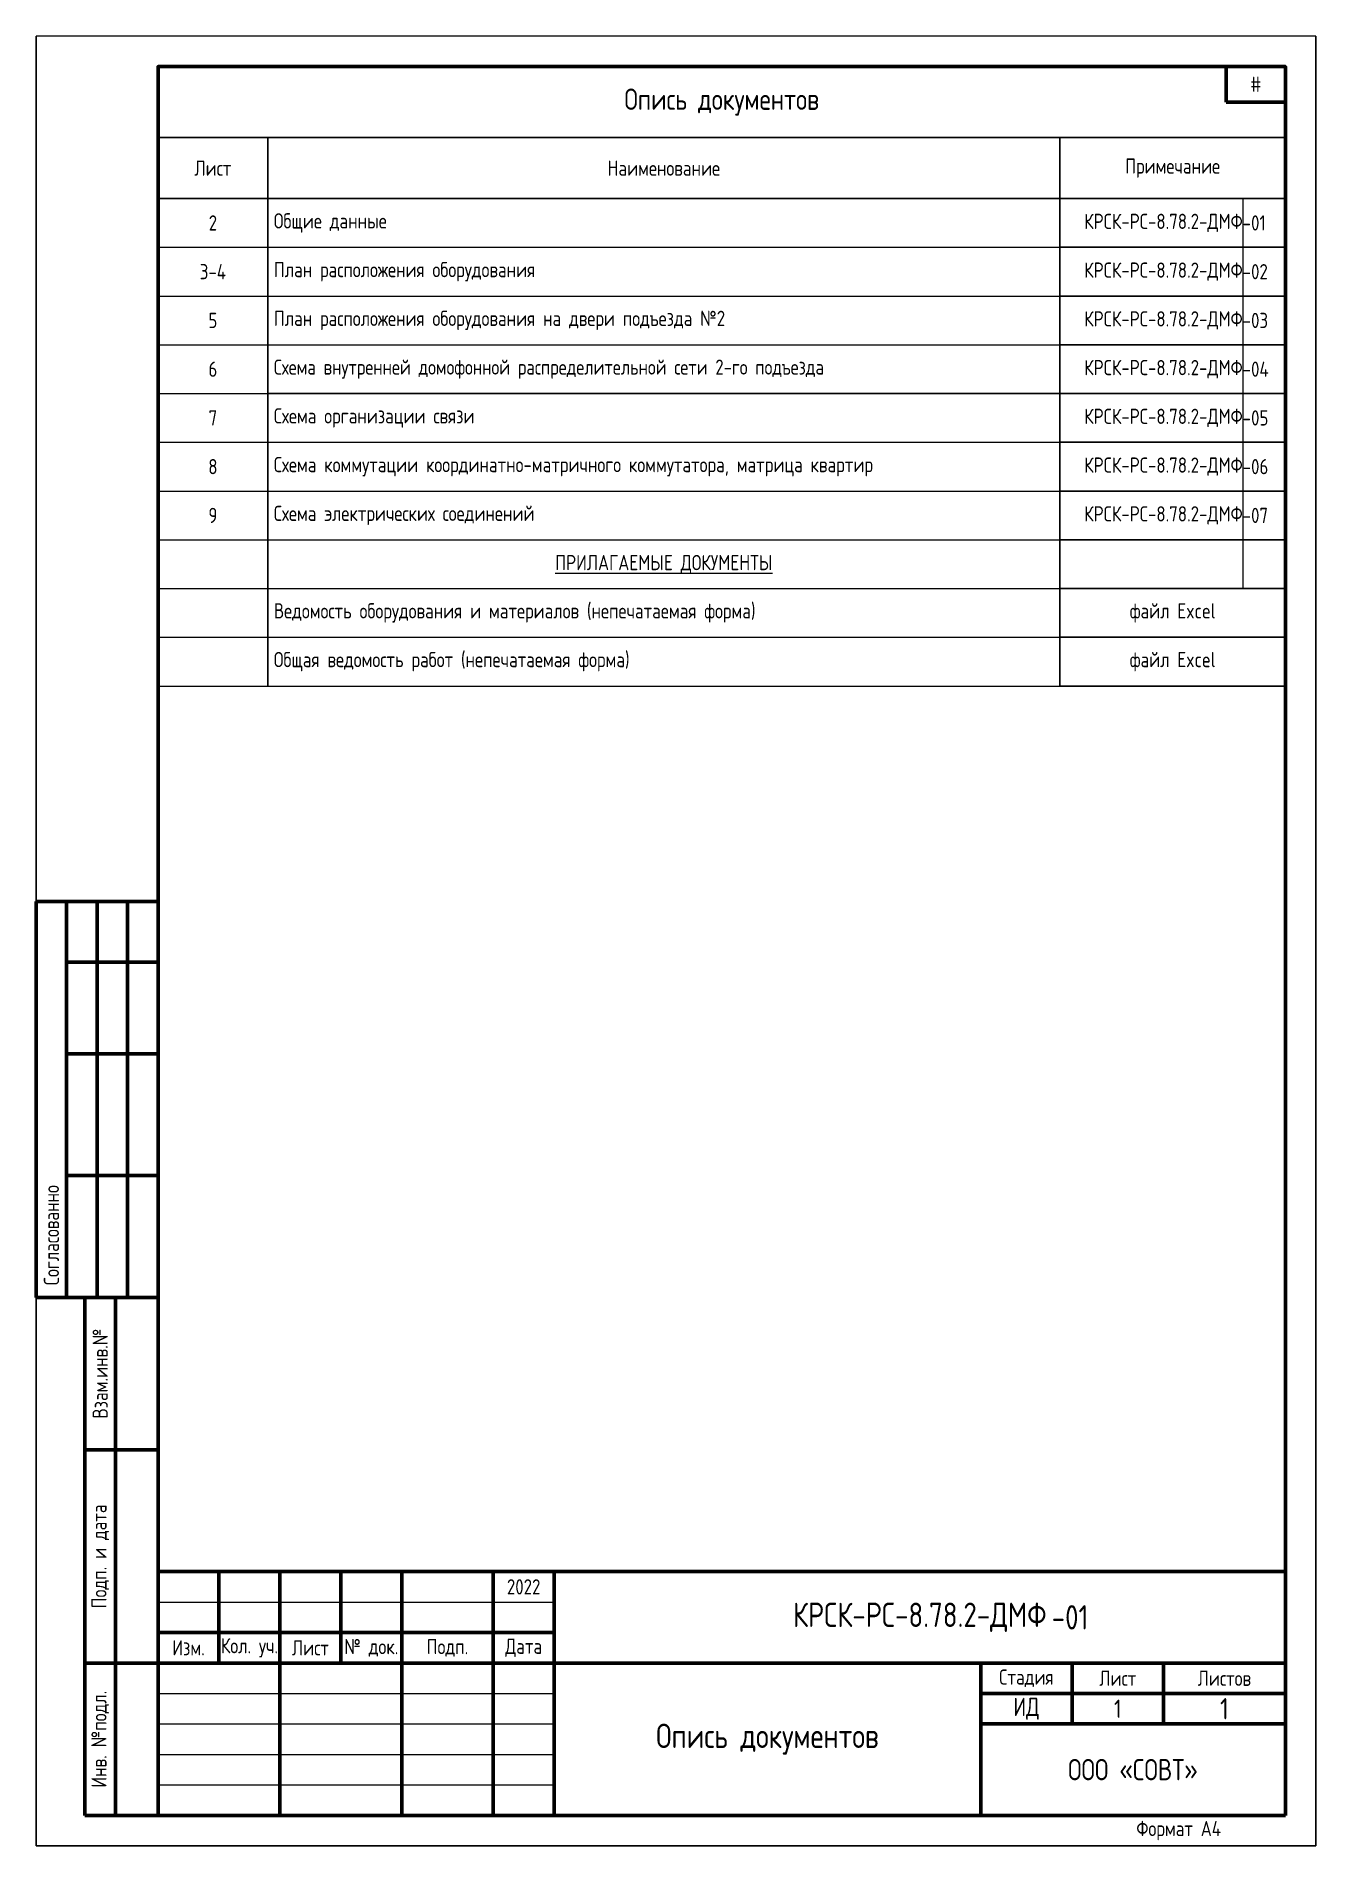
# Paper-space layout '3' of a CAD drawing. Header units: millimetres. Extents: x 0 to 210, y 0 to 297.
# The model-space entities are those that its viewports show. They can reach past a viewport. Long polylines and large blocks are cut down to what shows.
import ezdxf

# ---------------------------------------------------------------- set-up
doc = ezdxf.new("R2010")
doc.units = ezdxf.units.MM
doc.layers.add('(034) Оформление_0', color=7, linetype='Continuous', lineweight=9)
doc.layers.add('ВЭ', color=7, linetype='Continuous', plot=False)
doc.layers.add('ВЭ_', color=7, linetype='Continuous', plot=False)
doc.styles.get("Standard").update_dxf_attribs({"font": ''})
doc.styles.get('Standard').set_extended_font_data('GOST type A')

# ---------------------------------------------------------------- blocks, each defined once
blk = doc.blocks.new('*T167')
at = {"layer": '(034) Оформление_0', "lineweight": 60, "transparency": 16777216}
for p, q in [((0, 0), (185, 0)), ((0, 0), (0, -40)), ((10, 0), (10, -15)), ((20, 0), (20, -40)), ((30, 0), (30, -15)), ((40, 0), (40, -40)), ((55, 0), (55, -40)), ((65, 0), (65, -40)), ((185, 0), (185, -40)), ((0, -10), (65, -10)), ((0, -15), (185, -15)), ((135, -15), (135, -40)), ((150, -15), (150, -25)), ((165, -15), (165, -25)), ((135, -20), (185, -20)), ((135, -25), (185, -25)), ((0, -40), (185, -40))]:
    blk.add_line(p, q, dxfattribs=at)
at = {"layer": '(034) Оформление_0', "transparency": 16777216}
for p, q in [((0, -5), (65, -5)), ((0, -20), (65, -20)), ((0, -25), (65, -25)), ((0, -30), (65, -30)), ((0, -35), (65, -35))]:
    blk.add_line(p, q, dxfattribs=at)
at = {"layer": '(034) Оформление_0', "color": 0, "lineweight": 50, "transparency": 16777216, "attachment_point": 5}
for s, insert, char_height, width in [('2022', (60, -2.5), 2.5, 10), ('{\\fGOST type A|b0|i0|c0;КРСК-РС-8.78.2-ДМФ', (125, -7.5), 4, 120), ('Изм.', (5, -12.5), 2.5, 10), ('Кол. уч.', (15, -12.5), 2.5, 10), ('Лист', (25, -12.5), 2.5, 10), ('№ док.', (35, -12.5), 2.5, 10), ('Подп.', (47.5, -12.5), 2.5, 15), ('Дата', (60, -12.5), 2.5, 10), ('Стадия', (142.5, -17.5), 2.5, 15), ('Лист', (157.5, -17.5), 2.5, 15), ('Листов', (175, -17.5), 2.5, 20), ('ИД', (142.5, -22.5), 3, 15), ('1', (157.5, -22.5), 3, 15), ('Опись документов', (100, -27.5), 4, 70), ('{\\fGOST type A|b0|i0|c0;ООО «СОВТ»', (160, -32.5), 3.5, 50)]:
    blk.add_mtext(s, dxfattribs=dict(at, insert=insert, char_height=char_height, width=width))
blk = doc.blocks.new('*T168')
at = {"layer": '(034) Оформление_0', "color": 0, "lineweight": 60, "transparency": 16777216}
for p, q in [((0, 0), (0, 65)), ((0, 65), (20, 65)), ((5, 0), (5, 65)), ((10, 0), (10, 65)), ((15, 0), (15, 65)), ((20, 0), (20, 65)), ((5, 55), (20, 55)), ((5, 40), (20, 40)), ((5, 20), (20, 20)), ((0, 0), (20, 0))]:
    blk.add_line(p, q, dxfattribs=at)
at = {"layer": '(034) Оформление_0', "color": 0, "transparency": 16777216, "insert": (2.5, 2), "char_height": 2.5, "width": 61, "attachment_point": 4, "rotation": 90}
blk.add_mtext('Согласованно', dxfattribs=at)
blk = doc.blocks.new('*T169')
at = {"layer": '(034) Оформление_0', "color": 0, "lineweight": 60, "transparency": 16777216}
for p, q in [((0, 0), (0, 85)), ((0, 85), (12, 85)), ((5, 0), (5, 85)), ((12, 0), (12, 85)), ((0, 60), (12, 60)), ((0, 25), (12, 25)), ((0, 0), (12, 0))]:
    blk.add_line(p, q, dxfattribs=at)
at = {"layer": '(034) Оформление_0', "color": 0, "transparency": 16777216, "char_height": 2.5, "attachment_point": 5, "rotation": 90}
for s, insert, width in [('{\\C256;Взам.инв.№\\P}', (2.5, 72.5), 25), ('{\\C256;Подп. и дата\\P}', (2.5, 42.5), 35), ('{\\C256;Инв. №подл.\\P}', (2.5, 12.5), 25)]:
    blk.add_mtext(s, dxfattribs=dict(at, insert=insert, width=width))
blk = doc.blocks.new('*T170')
at = {"lineweight": 60, "transparency": 16777216}
for p, q in [((0, 0), (9.69, 0)), ((0, 0), (0, -5.814)), ((9.69, 0), (9.69, -5.814)), ((0, -5.814), (9.69, -5.814))]:
    blk.add_line(p, q, dxfattribs=at)
at = {"color": 0, "transparency": 16777216, "insert": (4.845, -2.907), "char_height": 2.5, "width": 9.69, "attachment_point": 5}
blk.add_mtext('#', dxfattribs=at)
blk = doc.blocks.new('*U166')
at = {"layer": '(034) Оформление_0'}
blk.add_lwpolyline([(210, 297), (0, 297), (0, 0), (210, 0)], close=True, dxfattribs=at)
at = {"layer": '(034) Оформление_0', "lineweight": 60}
blk.add_lwpolyline([(205, 5), (205, 292), (20, 292), (20, 5)], close=True, dxfattribs=at)
for name, p in [('*T170', (195.31, 292)), ('*T168', (0, 90)), ('*T169', (8, 5)), ('*T167', (20, 45))]:
    blk.add_blockref(name, p)
at = {"insert": (187.5, 2.5), "char_height": 2.5, "width": 35, "attachment_point": 5}
blk.add_mtext('Формат А4', dxfattribs=at)
blk = doc.blocks.new('*U207')
at = {"layer": '(034) Оформление_0', "lineweight": 60}
for p, q in [((20, 90), (8, 90)), ((13, 5), (13, 90)), ((20, 65), (8, 65)), ((20, 30), (8, 30))]:
    blk.add_line(p, q, dxfattribs=at)
at = {"layer": '(034) Оформление_0'}
blk.add_lwpolyline([(210, 297), (0, 297), (0, 0), (210, 0)], close=True, dxfattribs=at)
at = {"layer": '(034) Оформление_0', "lineweight": 60}
for points in [[(205, 5), (205, 292), (20, 292), (20, 5)], [(20, 90), (8, 90), (8, 5), (20, 5)]]:
    blk.add_lwpolyline(points, close=True, dxfattribs=at)
at = {"layer": '(034) Оформление_0', "char_height": 2.5, "attachment_point": 5, "rotation": 90}
for s, insert, width in [('Взам.инв.№', (10.5, 77.5), 25), ('Подп. и дата', (10.5, 47.5), 35), ('Инв. №подл.', (10.5, 17.5), 25)]:
    blk.add_mtext(s, dxfattribs=dict(at, insert=insert, width=width))
blk = doc.blocks.new('*T210')
at = {"layer": '(034) Оформление_0', "lineweight": 30, "transparency": 16777216}
for p, q in [((0, 0), (185, 0)), ((0, 0), (0, -90)), ((18, 0), (18, -90)), ((148, 0), (148, -90)), ((185, 0), (185, -10)), ((0, -10), (185, -10))]:
    blk.add_line(p, q, dxfattribs=at)
at = {"layer": '(034) Оформление_0', "lineweight": -2, "transparency": 16777216}
for p, q in [((185, -10), (185, -90)), ((148, -18), (185, -18)), ((148, -26), (185, -26)), ((148, -34), (185, -34)), ((18, -42), (185, -42)), ((148, -50), (185, -50)), ((148, -58), (185, -58)), ((148, -66), (185, -66)), ((148, -74), (185, -74)), ((148, -82), (185, -82)), ((148, -90), (185, -90))]:
    blk.add_line(p, q, dxfattribs=at)
at = {"layer": '(034) Оформление_0', "lineweight": 9, "transparency": 16777216}
for p, q in [((0, -18), (148, -18)), ((0, -26), (148, -26)), ((0, -34), (148, -34)), ((0, -42), (18, -42)), ((0, -50), (148, -50)), ((0, -58), (148, -58)), ((0, -66), (148, -66)), ((0, -74), (148, -74)), ((0, -82), (148, -82)), ((0, -90), (148, -90))]:
    blk.add_line(p, q, dxfattribs=at)
at = {"layer": 'Defpoints', "color": 8, "linetype": 'ByBlock', "lineweight": 0, "transparency": 16777216}
blk.add_line((178, -10), (178, -74), dxfattribs=at)
at = {"layer": '(034) Оформление_0', "color": 0, "transparency": 16777216}
for s, insert, char_height, width, attachment_point in [('Лист', (9, -5), 2.5, 18, 5), ('Наименование', (83, -5), 2.5, 130, 5), ('Примечание', (166.5, -5), 2.5, 37, 5), ('2', (9, -14), 2.5, 18, 5), ('{\\C256;Общие данные}', (19, -14), 2.5, 128, 4), ('{\\fGOST type A|b0|i0|c0;КРСК-РС-8.78.2-ДМФ', (178, -14), 2.5, 30, 6), ('-01', (178, -14), 2.5, 7, 4), ('3-4', (9, -22), 2.5, 18, 5), ('План расположения оборудования', (19, -22), 2.5, 128, 4), ('{\\fGOST type A|b0|i0|c0;КРСК-РС-8.78.2-ДМФ', (178, -22), 2.5, 30, 6), ('-02', (178, -22), 2.5, 7, 4), ('5', (9, -30), 2.5, 18, 5), ('План расположения оборудования на двери подъезда №2', (19, -30), 2.5, 128, 4), ('{\\fGOST type A|b0|i0|c0;КРСК-РС-8.78.2-ДМФ', (178, -30), 2.5, 30, 6), ('-03', (178, -30), 2.5, 7, 4), ('6', (9, -38), 2.5, 18, 5), ('{\\fGOST type A|b0|i0|c0;Схема внутренней домофонной распределительной сети 2-го подъезда', (19, -38), 2.4694, 128, 4), ('{\\fGOST type A|b0|i0|c0;КРСК-РС-8.78.2-ДМФ', (178, -38), 2.5, 30, 6), ('-04', (178, -38), 2.5, 7, 4), ('Схема организации связи', (19, -46), 2.5, 128, 4), ('{\\fGOST type A|b0|i0|c0;КРСК-РС-8.78.2-ДМФ', (178, -46), 2.5, 30, 6), ('7', (9, -46), 2.5, 18, 5), ('-05', (178, -46), 2.5, 7, 4), ('8', (9, -54), 2.5, 18, 5), ('Схема коммутации координатно-матричного коммутатора, матрица квартир', (19, -54), 2.5, 128, 4), ('{\\fGOST type A|b0|i0|c0;КРСК-РС-8.78.2-ДМФ', (178, -54), 2.5, 30, 6), ('-06', (178, -54), 2.5, 7, 4), ('9', (9, -62), 2.5, 18, 5), ('Схема электрических соединений', (19, -62), 2.5, 128, 4), ('{\\fGOST type A|b0|i0|c0;КРСК-РС-8.78.2-ДМФ', (178, -62), 2.5, 30, 6), ('-07', (178, -62), 2.5, 7, 4), ('{\\LПРИЛАГАЕМЫЕ ДОКУМЕНТЫ}', (83, -70), 2.5, 128, 5), ('Ведомость оборудования и материалов (непечатаемая форма)', (19, -78), 2.5, 128, 4), ('файл Excel', (166.5, -78), 2.5, 37, 5), ('Общая ведомость работ (непечатаемая форма)', (19, -86), 2.5, 128, 4), ('файл Excel', (166.5, -86), 2.5, 37, 5)]:
    blk.add_mtext(s, dxfattribs=dict(at, insert=insert, char_height=char_height, width=width, attachment_point=attachment_point))

msp = doc.modelspace()

# ---------------------------------------------------------------- linework, layer by layer
at = {"layer": 'ВЭ'}
for points in [[(-0.72, -516.91), (209.28, -516.91), (209.28, -219.91), (-0.72, -219.91)], [(209.28, -516.91), (419.28, -516.91), (419.28, -219.91), (209.28, -219.91)]]:
    msp.add_lwpolyline(points, close=True, dxfattribs=at)

# ---------------------------------------------------------------- block references
at = {"layer": '(034) Оформление_0'}
msp.add_blockref('*U207', (-0.72, -516.91), dxfattribs=at)
for name, p in [('*U166', (209.28, -516.91)), ('*T210', (229.28, -236.56))]:
    msp.add_blockref(name, p)

# ---------------------------------------------------------------- texts
for s, insert, char_height, width, attachment_point in [('Опись документов', (321.78, -230.73), 3.5, 185, 5), ('-01', (375.94, -479.41), 4, 42.636, 4), ('1', (404.28, -494.41), 3.5, 20, 5)]:
    msp.add_mtext(s, dxfattribs=dict(at, insert=insert, char_height=char_height, width=width, attachment_point=attachment_point))

psp = doc.layouts.new('3')

# ---------------------------------------------------------------- viewports
at = {"layer": 'ВЭ_'}
psp.add_viewport(center=(105, 148.5), size=(210, 297), view_center_point=(314.28, -368.41), view_height=297, dxfattribs=at)

doc.saveas('drawing.dxf')
